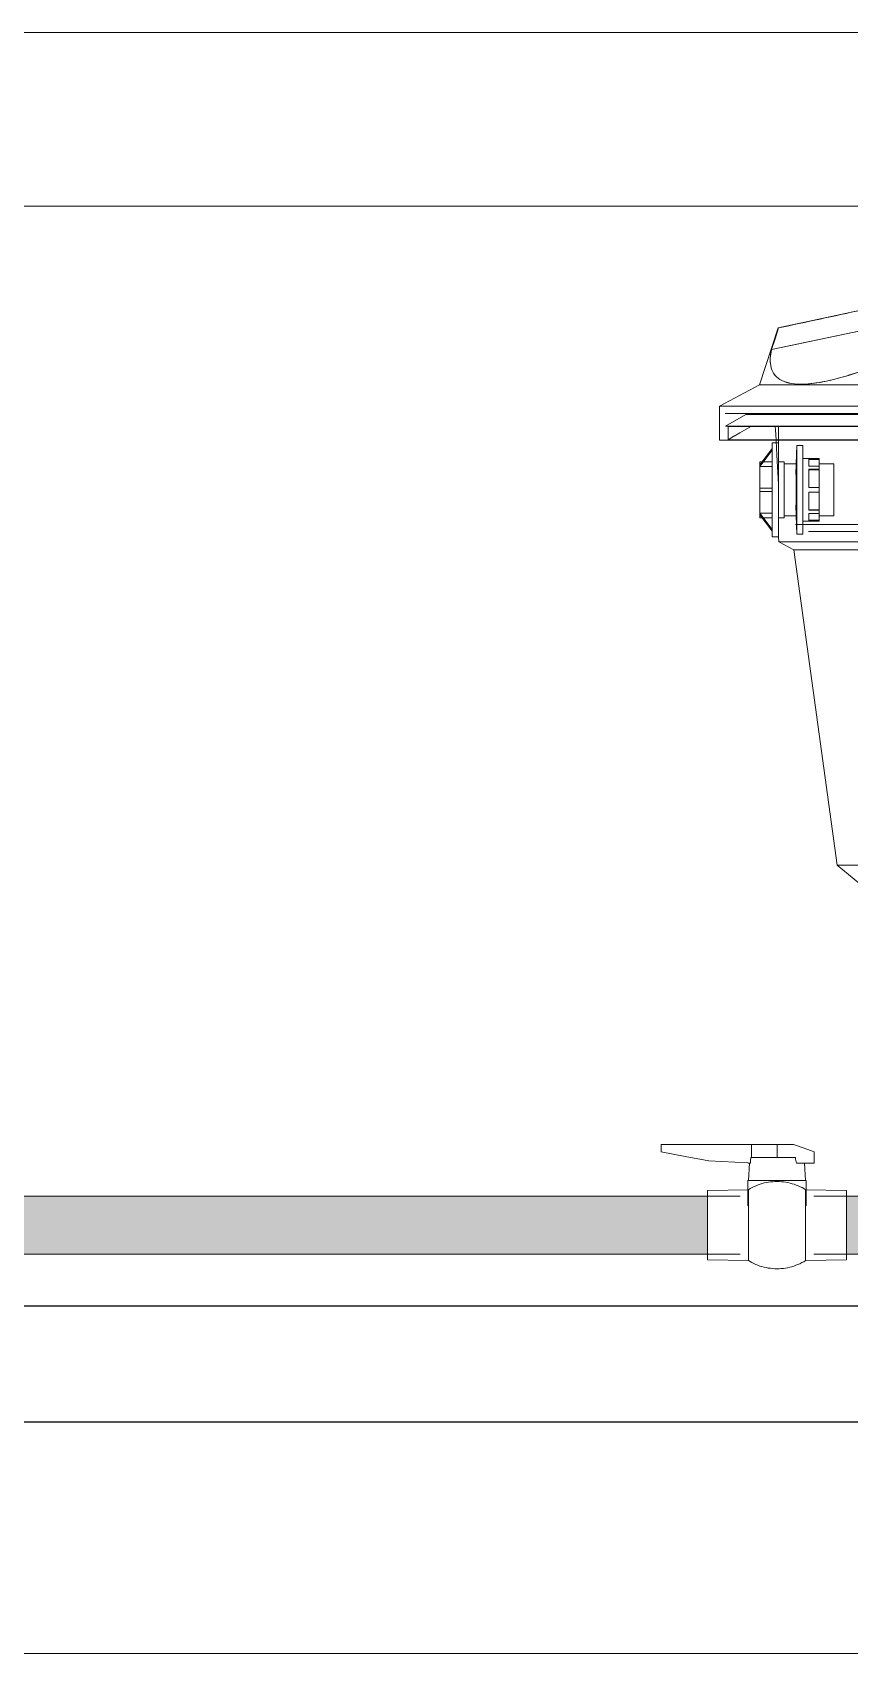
# Model space of a CAD drawing. Header units: metres. Extents: x 34 to 87, y -2.3 to 19.3.
# Drawn here: x 47.823 to 48.528, y 3.5 to 4.9 of the extents above; entities that cross this region are included whole.
import ezdxf

# ---------------------------------------------------------------- set-up
doc = ezdxf.new("R2010")
doc.units = ezdxf.units.M
doc.layers.add('A-FLOR', color=7, linetype='Continuous', lineweight=9, true_color=0x007f00)
for name, color, linetype, lineweight in [('P-PIPE', 7, 'Continuous', 5), ('P-SANR-FIXT', 7, 'Continuous', 5), ('S-BEAM', 7, 'Continuous', 5)]:
    doc.layers.add(name, color=color, linetype=linetype, lineweight=lineweight)

# ---------------------------------------------------------------- blocks, each defined once
blk = doc.blocks.new('IFC_ifc-2-AA')
at = {"layer": 'A-FLOR', "color": 9, "lineweight": 25, "true_color": 0xaad4aa}
for p, q in [((-0.15, 3.8), (-3.32, 3.8)), ((-3.32, 3.7), (-0.15, 3.7))]:
    blk.add_line(p, q, dxfattribs=at)
at = {"layer": 'S-BEAM', "color": 253, "lineweight": 18, "true_color": 0xaaaaaa}
for p, q in [((-3.17, 4.9), (-0.3, 4.9)), ((-0.3, 4.75), (-3.17, 4.75)), ((-0.3, 3.5), (-3.17, 3.5))]:
    blk.add_line(p, q, dxfattribs=at)
blk = doc.blocks.new('Caixa d_água de polietileno 1000 a 5000 Litros - Fortlev - 1000 L-3700675-AA')
at = {"layer": 'P-SANR-FIXT', "color": 8, "true_color": 0x808080}
for p, q in [((-1.4793, 4.77), (-2.0594, 4.6448)), ((-2.0651, 4.6261), (-1.7884, 4.6843)), ((-2.0594, 4.6448), (-2.0753, 4.5957)), ((-2.059, 4.6448), (-2.0594, 4.6448)), ((-2.0753, 4.5957), (-2.11, 4.5772)), ((-1.35, 4.5957), (-2.0753, 4.5957)), ((-2.11, 4.5772), (-2.11, 4.5478)), ((-1.35, 4.5772), (-2.11, 4.5772)), ((-2.0873, 4.57), (-2.1047, 4.56)), ((-1.35, 4.5478), (-2.11, 4.5478)), ((-2.059, 4.4643), (-2.0588, 4.46)), ((-2.0588, 4.46), (-2.0459, 4.4532)), ((-2.0588, 4.46), (-1.35, 4.46)), ((-2.0459, 4.4532), (-2.0085, 4.181)), ((-1.35, 4.4532), (-2.0459, 4.4532)), ((-2.0085, 4.181), (-1.9841, 4.1606)), ((-2.0085, 4.181), (-1.35, 4.181))]:
    blk.add_line(p, q, dxfattribs=at)
at = {"layer": 'P-SANR-FIXT', "color": 7, "true_color": 0xefefef}
for p, q in [((-1.7884, 4.6843), (-2.0483, 4.6296)), ((-2.059, 4.6448), (-2.0594, 4.6448)), ((-2.0484, 4.6296), (-2.0651, 4.6261)), ((-2.0506, 4.5957), (-2.0753, 4.5957)), ((-2.0201, 4.5957), (-2.0505, 4.5957)), ((-1.9899, 4.5957), (-2.0201, 4.5957)), ((-1.5849, 4.5772), (-2.11, 4.5772)), ((-2.0498, 4.57), (-2.0873, 4.57)), ((-2.0497, 4.57), (-2.0482, 4.57)), ((-2.0482, 4.57), (-2.0102, 4.57)), ((-2.0482, 4.57), (-2.0102, 4.57)), ((-2.0101, 4.57), (-1.35, 4.57)), ((-2.0101, 4.57), (-1.35, 4.57)), ((-2.1047, 4.56), (-2.1023, 4.56)), ((-2.0975, 4.5512), (-2.1026, 4.5483)), ((-2.1026, 4.5483), (-2.0975, 4.5512)), ((-2.1024, 4.5599), (-2.1023, 4.56)), ((-2.0915, 4.56), (-2.1023, 4.56)), ((-2.1023, 4.56), (-2.0915, 4.56)), ((-2.0822, 4.56), (-2.0911, 4.56)), ((-2.0911, 4.56), (-2.0822, 4.56)), ((-2.0822, 4.56), (-2.0818, 4.56)), ((-2.0822, 4.56), (-2.0818, 4.56)), ((-2.0816, 4.56), (-2.072, 4.56)), ((-2.0816, 4.56), (-2.072, 4.56)), ((-2.0717, 4.56), (-2.0619, 4.56)), ((-2.0717, 4.56), (-1.976, 4.56)), ((-1.9356, 4.56), (-2.0618, 4.56)), ((-2.0618, 4.5598), (-2.0616, 4.5569)), ((-2.0616, 4.5568), (-2.0611, 4.5483)), ((-2.0614, 4.5478), (-2.105, 4.5478)), ((-2.1009, 4.5483), (-2.1026, 4.5483)), ((-2.0968, 4.5483), (-2.0975, 4.5483)), ((-2.0945, 4.5483), (-2.0967, 4.5483)), ((-2.0866, 4.5483), (-2.0898, 4.5483)), ((-2.0855, 4.5483), (-2.0864, 4.5483)), ((-2.0738, 4.5483), (-2.0794, 4.5483)), ((-2.0614, 4.5483), (-2.0664, 4.5483)), ((-2.0611, 4.5478), (-2.0611, 4.5483)), ((-2.057, 4.5478), (-2.0593, 4.5478)), ((-2.059, 4.5483), (-2.059, 4.5478)), ((-2.059, 4.5478), (-2.059, 4.5483)), ((-2.0486, 4.5478), (-2.0569, 4.5478)), ((-2.0587, 4.46), (-2.0321, 4.46)), ((-2.0311, 4.4532), (-2.0459, 4.4532)), ((-2.0085, 4.181), (-1.9777, 4.181))]:
    blk.add_line(p, q, dxfattribs=at)
at = {"layer": 'P-SANR-FIXT', "color": 7, "true_color": 0xf9f9f9}
for p, q in [((-2.0505, 4.5957), (-2.0506, 4.5957)), ((-2.0482, 4.57), (-2.0498, 4.57)), ((-2.0101, 4.57), (-2.0482, 4.57)), ((-1.5408, 4.57), (-2.0099, 4.57)), ((-2.1026, 4.5598), (-2.1024, 4.5599)), ((-2.1026, 4.5483), (-2.1026, 4.5598)), ((-2.059, 4.56), (-2.0618, 4.56)), ((-2.0618, 4.56), (-2.059, 4.56)), ((-2.0616, 4.5569), (-2.0618, 4.5598)), ((-2.0611, 4.5483), (-2.0616, 4.5568)), ((-2.0571, 4.56), (-2.0593, 4.56)), ((-2.0591, 4.56), (-2.0492, 4.56)), ((-2.059, 4.5598), (-2.059, 4.5483)), ((-2.059, 4.5483), (-2.059, 4.5598)), ((-2.0499, 4.56), (-2.0571, 4.56)), ((-2.0492, 4.56), (-2.0499, 4.56)), ((-2.0975, 4.5483), (-2.1009, 4.5483)), ((-2.0898, 4.5483), (-2.0945, 4.5483)), ((-2.0794, 4.5483), (-2.0855, 4.5483)), ((-2.0733, 4.5483), (-2.0738, 4.5483)), ((-2.0664, 4.5483), (-2.0731, 4.5483)), ((-2.0593, 4.5478), (-2.0614, 4.5478)), ((-2.0566, 4.5478), (-2.0592, 4.5478)), ((-2.0489, 4.5478), (-2.0565, 4.5478)), ((-2.0487, 4.5483), (-2.0506, 4.5483)), ((-1.9043, 4.5478), (-2.0485, 4.5478)), ((-2.0321, 4.46), (-2.0306, 4.46)), ((-2.0297, 4.4532), (-2.0311, 4.4532)), ((-2.0306, 4.46), (-2.026, 4.46)), ((-2.0251, 4.4532), (-2.0296, 4.4532)), ((-2.0258, 4.46), (-2.0181, 4.46)), ((-1.3548, 4.4532), (-2.0248, 4.4532)), ((-2.0178, 4.46), (-1.7815, 4.46))]:
    blk.add_line(p, q, dxfattribs=at)
at = {"layer": 'P-SANR-FIXT', "color": 254, "true_color": 0xd2d2d2}
for p, q in [((-2.0331, 4.5709), (-2.105, 4.5709)), ((-2.0101, 4.57), (-2.0873, 4.57)), ((-1.9289, 4.5709), (-2.033, 4.5709)), ((-1.9289, 4.5709), (-2.033, 4.5709)), ((-1.4462, 4.57), (-2.0099, 4.57)), ((-2.1047, 4.56), (-2.1023, 4.56)), ((-2.1026, 4.5598), (-2.1026, 4.5483)), ((-2.1026, 4.5598), (-1.6477, 4.5598)), ((-2.105, 4.5478), (-2.11, 4.5478)), ((-2.0614, 4.5478), (-2.105, 4.5478)), ((-2.0977, 4.5483), (-2.1026, 4.5483)), ((-2.0871, 4.5483), (-2.0976, 4.5483)), ((-2.0732, 4.5483), (-2.087, 4.5483)), ((-1.35, 4.5478), (-2.0861, 4.5478)), ((-2.0579, 4.5483), (-2.073, 4.5483)), ((-2.0611, 4.5483), (-2.0611, 4.5478)), ((-2.061, 4.5455), (-2.0611, 4.5476)), ((-2.059, 4.5476), (-2.059, 4.5456)), ((-2.059, 4.51), (-2.059, 4.5476)), ((-2.0438, 4.5483), (-2.0577, 4.5483)), ((-2.0385, 4.5483), (-2.0438, 4.5483)), ((-1.4912, 4.5483), (-2.0382, 4.5483)), ((-1.3954, 4.475), (-2.0444, 4.475)), ((-1.3954, 4.475), (-2.038, 4.475)), ((-1.35, 4.4691), (-2.0331, 4.4691))]:
    blk.add_line(p, q, dxfattribs=at)
at = {"layer": 'P-SANR-FIXT', "color": 7, "true_color": 0xfdfdfd}
for p, q in [((-2.1024, 4.5598), (-2.1018, 4.5598)), ((-2.0978, 4.5598), (-2.0967, 4.5598)), ((-2.0908, 4.5598), (-2.0904, 4.5598)), ((-2.0904, 4.5598), (-2.0892, 4.5598)), ((-2.082, 4.5598), (-2.0801, 4.5598)), ((-2.071, 4.5598), (-2.0707, 4.5598)), ((-2.0705, 4.5598), (-2.0679, 4.5598)), ((-2.0679, 4.5598), (-2.0672, 4.5598)), ((-2.0593, 4.5598), (-2.0573, 4.5598)), ((-2.0573, 4.5598), (-2.0569, 4.5598)), ((-2.0517, 4.5598), (-2.0501, 4.5598)), ((-2.0501, 4.5598), (-2.0493, 4.5598)), ((-2.0381, 4.5483), (-2.0428, 4.5483)), ((-2.0326, 4.5483), (-2.0378, 4.5483)), ((-2.012, 4.5483), (-2.0233, 4.5483)), ((-1.9992, 4.5483), (-2.0015, 4.5483)), ((-1.9936, 4.5483), (-1.9989, 4.5483))]:
    blk.add_line(p, q, dxfattribs=at)
at = {"layer": 'P-SANR-FIXT', "color": 7, "true_color": 0xfcfcfc}
for p, q in [((-2.1018, 4.5598), (-2.0988, 4.5598)), ((-2.0988, 4.5598), (-2.0978, 4.5598)), ((-2.0967, 4.5598), (-2.0908, 4.5598)), ((-2.0892, 4.5598), (-2.082, 4.5598)), ((-2.0801, 4.5598), (-2.0784, 4.5598)), ((-2.0779, 4.5598), (-2.071, 4.5598)), ((-2.0672, 4.5598), (-2.0621, 4.5598)), ((-2.0619, 4.56), (-2.0591, 4.56)), ((-2.0593, 4.56), (-2.0618, 4.56)), ((-2.0492, 4.56), (-2.0482, 4.56)), ((-2.048, 4.56), (-2.0492, 4.56)), ((-2.0482, 4.56), (-2.0478, 4.56)), ((-2.0439, 4.56), (-2.0478, 4.56)), ((-2.0477, 4.56), (-2.0439, 4.56)), ((-2.0438, 4.56), (-2.0435, 4.56)), ((-2.0434, 4.56), (-2.0438, 4.56)), ((-2.0434, 4.56), (-2.0257, 4.56)), ((-2.0404, 4.56), (-2.0434, 4.56)), ((-2.0285, 4.56), (-2.0404, 4.56)), ((-2.0256, 4.56), (-2.0285, 4.56)), ((-2.0256, 4.56), (-1.9979, 4.56)), ((-2.0143, 4.56), (-2.0255, 4.56)), ((-1.9979, 4.56), (-2.0143, 4.56)), ((-2.0595, 4.5483), (-2.0614, 4.5483)), ((-2.0592, 4.5478), (-2.0614, 4.5478)), ((-2.0571, 4.5483), (-2.0593, 4.5483)), ((-2.0506, 4.5483), (-2.0568, 4.5483)), ((-1.9649, 4.5478), (-2.0488, 4.5478)), ((-2.0428, 4.5483), (-2.0487, 4.5483)), ((-2.0233, 4.5483), (-2.0326, 4.5483)), ((-2.0015, 4.5483), (-2.012, 4.5483))]:
    blk.add_line(p, q, dxfattribs=at)
at = {"layer": 'P-SANR-FIXT', "color": 7, "true_color": 0xfefefe}
for p, q in [((-2.0621, 4.5598), (-2.061, 4.5598)), ((-2.0608, 4.5598), (-2.0593, 4.5598)), ((-2.0569, 4.5598), (-2.0517, 4.5598)), ((-2.0493, 4.5598), (-2.0488, 4.5598)), ((-2.0485, 4.5598), (-2.048, 4.5598)), ((-2.0479, 4.5598), (-2.0441, 4.5598)), ((-2.0439, 4.5598), (-2.0406, 4.5598)), ((-2.0406, 4.5598), (-2.0357, 4.5598)), ((-2.0355, 4.5598), (-2.0337, 4.5598)), ((-2.0336, 4.5598), (-2.0288, 4.5598)), ((-2.0288, 4.5598), (-2.0217, 4.5598)), ((-2.0217, 4.5598), (-2.0144, 4.5598)), ((-2.0144, 4.5598), (-2.0131, 4.5598)), ((-2.0131, 4.5598), (-2.0018, 4.5598)), ((-2.0018, 4.5598), (-1.9981, 4.5598))]:
    blk.add_line(p, q, dxfattribs=at)
at = {"layer": 'P-SANR-FIXT', "color": 8, "true_color": 0x808080, "flags": 128}
for points in [[(-2.0651, 4.6261), (-2.062, 4.6354), (-2.059, 4.6448)], [(-2.0611, 4.5476), (-2.0604, 4.535), (-2.059, 4.51)]]:
    blk.add_lwpolyline(points, dxfattribs=at)
at = {"layer": 'P-SANR-FIXT', "color": 7, "true_color": 0xefefef, "flags": 128}
for points in [[(-2.059, 4.6448), (-2.062, 4.6354), (-2.0651, 4.6261)], [(-2.0822, 4.56), (-2.0924, 4.5541), (-2.0974, 4.5513)], [(-2.0974, 4.5513), (-2.0924, 4.5541), (-2.0822, 4.56)]]:
    blk.add_lwpolyline(points, dxfattribs=at)
at = {"layer": 'P-SANR-FIXT', "color": 254, "true_color": 0xd2d2d2, "flags": 128}
blk.add_lwpolyline([(-2.1023, 4.56), (-2.1024, 4.5599), (-2.1026, 4.5598)], dxfattribs=at)
at = {"layer": 'P-SANR-FIXT', "color": 8, "true_color": 0x808080}
for points, knots in [([(-2.059, 4.6448), (-2.0351, 4.6499), (-1.9873, 4.6602), (-1.9156, 4.6757), (-1.8439, 4.6912), (-1.7842, 4.7041), (-1.7364, 4.7144), (-1.7005, 4.7221), (-1.6707, 4.7285), (-1.6468, 4.7337), (-1.6288, 4.7375), (-1.6109, 4.7414), (-1.587, 4.7466), (-1.5571, 4.753), (-1.5213, 4.7607), (-1.4974, 4.7658), (-1.4855, 4.7684)], [0, 0, 0, 0, 0.125, 0.25, 0.375, 0.5, 0.5625, 0.625, 0.6875, 0.71875, 0.75, 0.78125, 0.8125, 0.875, 0.9375, 1, 1, 1, 1]), ([(-2.0195, 4.5985), (-2.0296, 4.5965), (-2.0468, 4.5952), (-2.0612, 4.6007), (-2.0667, 4.6115), (-2.0662, 4.6208), (-2.0651, 4.6261)], [0.3636364, 0.3636364, 0.3636364, 0.3636364, 0.5454545, 0.7272727, 0.8636364, 1, 1, 1, 1]), ([(-1.9421, 4.6261), (-1.9574, 4.619), (-1.9824, 4.6087), (-2.0034, 4.6023), (-2.0115, 4.6003)], [0, 0, 0, 0, 0.1818182, 0.3177841, 0.3177841, 0.3177841, 0.3177841]), ([(-2.059, 4.4701), (-2.059, 4.4703), (-2.059, 4.4711), (-2.059, 4.4724), (-2.059, 4.4738), (-2.059, 4.475), (-2.059, 4.4761), (-2.059, 4.4777), (-2.059, 4.4799), (-2.059, 4.4826), (-2.059, 4.4853), (-2.059, 4.4882), (-2.059, 4.4921), (-2.059, 4.4992), (-2.059, 4.5056), (-2.059, 4.51)], [0.6431955, 0.6431955, 0.6431955, 0.6431955, 0.65, 0.675, 0.6875, 0.7, 0.7125, 0.725, 0.75, 0.775, 0.8, 0.825, 0.85, 0.9, 1, 1, 1, 1]), ([(-2.059, 4.4665), (-2.059, 4.4666), (-2.059, 4.4668), (-2.059, 4.4675), (-2.059, 4.4683), (-2.059, 4.4689), (-2.059, 4.4689)], [0.5840903, 0.5840903, 0.5840903, 0.5840903, 0.5875, 0.6, 0.625, 0.62643951, 0.62643951, 0.62643951, 0.62643951])]:
    blk.add_open_spline(points, degree=3, knots=knots, dxfattribs=at)
at = {"layer": 'P-SANR-FIXT', "color": 7, "true_color": 0xefefef}
for points in [[(-1.9873, 4.6602), (-2.0112, 4.6551), (-2.0351, 4.6499), (-2.059, 4.6448)], [(-2.0302, 4.5968), (-2.0246, 4.5974), (-2.0184, 4.5986), (-2.0115, 4.6003)], [(-2.0032, 4.6025), (-2.0024, 4.6027), (-2.0017, 4.603), (-2.0009, 4.6032)], [(-2.0007, 4.6032), (-2, 4.6034), (-1.9993, 4.6037), (-1.9986, 4.6039)]]:
    blk.add_open_spline(points, degree=3, dxfattribs=at)
for points, knots in [([(-2.0651, 4.6261), (-2.0666, 4.619), (-2.0664, 4.6072), (-2.0559, 4.5972), (-2.0413, 4.5957), (-2.0315, 4.5967), (-2.0304, 4.5968)], [0, 0, 0, 0, 0.1818182, 0.3636364, 0.5454545, 0.5671345, 0.5671345, 0.5671345, 0.5671345]), ([(-1.9986, 4.6039), (-1.9912, 4.6061), (-1.9735, 4.6123), (-1.9536, 4.6208), (-1.9421, 4.6261)], [0.750754, 0.750754, 0.750754, 0.750754, 0.8636364, 1, 1, 1, 1]), ([(-2.059, 4.4805), (-2.059, 4.4803), (-2.059, 4.4792), (-2.059, 4.4777), (-2.059, 4.4761), (-2.059, 4.4753), (-2.059, 4.4749)], [0.24378132, 0.24378132, 0.24378132, 0.24378132, 0.25, 0.275, 0.2875, 0.3, 0.3, 0.3, 0.3]), ([(-2.059, 4.4749), (-2.059, 4.4746), (-2.059, 4.4738), (-2.059, 4.4724), (-2.059, 4.4706), (-2.059, 4.4688), (-2.059, 4.4677), (-2.059, 4.4673)], [0.3, 0.3, 0.3, 0.3, 0.3125, 0.325, 0.35, 0.375, 0.4, 0.4, 0.4, 0.4])]:
    blk.add_open_spline(points, degree=3, knots=knots, dxfattribs=at)
at = {"layer": 'P-SANR-FIXT', "color": 254, "true_color": 0xd2d2d2}
for points in [[(-2.0115, 4.6003), (-2.0143, 4.5996), (-2.0169, 4.599), (-2.0195, 4.5985)], [(-2.0115, 4.6003), (-2.0088, 4.6009), (-2.0061, 4.6017), (-2.0032, 4.6025)], [(-2.059, 4.4689), (-2.059, 4.4693), (-2.059, 4.4697), (-2.059, 4.4701)]]:
    blk.add_open_spline(points, degree=3, dxfattribs=at)
at = {"layer": 'P-SANR-FIXT', "color": 8, "true_color": 0x808080}
blk.add_open_spline([(-2.059, 4.4643), (-2.059, 4.4643), (-2.059, 4.4643), (-2.059, 4.4644)], degree=3, dxfattribs=at)
blk = doc.blocks.new('Adaptador Soldavel com Anel para Caixa Dagua - Fortlev - Standard-3696451-AA')
at = {"layer": 'P-PIPE'}
for p, q in [((-2.061, 4.5456), (-2.0644, 4.5456)), ((-2.0644, 4.5456), (-2.0644, 4.5408)), ((-2.0644, 4.5393), (-2.0644, 4.5408)), ((-2.0644, 4.5393), (-2.0644, 4.5065)), ((-2.0644, 4.5292), (-2.0752, 4.5292)), ((-2.0752, 4.5292), (-2.0752, 4.5267)), ((-2.0752, 4.5252), (-2.0752, 4.5267)), ((-2.0752, 4.5252), (-2.0752, 4.5065)), ((-2.0752, 4.5252), (-2.0644, 4.5252)), ((-2.0752, 4.505), (-2.0752, 4.5065)), ((-2.0752, 4.5035), (-2.0752, 4.505)), ((-2.0752, 4.5035), (-2.0752, 4.4848)), ((-2.0644, 4.505), (-2.0644, 4.5065)), ((-2.0644, 4.5035), (-2.0644, 4.505)), ((-2.0644, 4.5035), (-2.0644, 4.4707)), ((-2.0752, 4.4833), (-2.0752, 4.4848)), ((-2.0644, 4.4848), (-2.0752, 4.4848)), ((-2.0752, 4.4833), (-2.0752, 4.4808)), ((-2.0752, 4.4808), (-2.0644, 4.4808)), ((-2.0644, 4.4692), (-2.0644, 4.4707)), ((-2.0644, 4.4692), (-2.0644, 4.4644)), ((-2.059, 4.4692), (-2.059, 4.4705)), ((-2.059, 4.4644), (-2.059, 4.4666)), ((-2.0644, 4.4644), (-2.059, 4.4644))]:
    blk.add_line(p, q, dxfattribs=at)
at = {"layer": 'P-PIPE', "color": 253, "true_color": 0xa6a6a6}
for p, q in [((-2.059, 4.5456), (-2.061, 4.5456)), ((-2.059, 4.505), (-2.059, 4.5455)), ((-2.0432, 4.5432), (-2.0438, 4.5275)), ((-2.0379, 4.5432), (-2.0432, 4.5432)), ((-2.0432, 4.505), (-2.0432, 4.5432)), ((-2.0379, 4.505), (-2.0379, 4.5432)), ((-2.0542, 4.5292), (-2.059, 4.5292)), ((-2.0542, 4.505), (-2.0542, 4.5292)), ((-2.0438, 4.5275), (-2.0542, 4.5275)), ((-2.044, 4.5225), (-2.0442, 4.5182)), ((-2.0438, 4.5275), (-2.0438, 4.505)), ((-2.0302, 4.5321), (-2.0379, 4.5321)), ((-2.0329, 4.532), (-2.0329, 4.5255)), ((-2.0329, 4.532), (-2.0302, 4.532)), ((-2.0303, 4.5312), (-2.0329, 4.5312)), ((-2.0239, 4.5255), (-2.0329, 4.5255)), ((-2.0329, 4.5227), (-2.0329, 4.507)), ((-2.0329, 4.5227), (-2.0239, 4.5227)), ((-2.0329, 4.5224), (-2.0239, 4.5224)), ((-2.0239, 4.5321), (-2.0302, 4.5321)), ((-2.0302, 4.532), (-2.0239, 4.532)), ((-2.0239, 4.5312), (-2.0302, 4.5312)), ((-2.0239, 4.532), (-2.0239, 4.5321)), ((-2.0239, 4.532), (-2.0239, 4.5312)), ((-2.0239, 4.5256), (-2.0239, 4.5312)), ((-2.0112, 4.5275), (-2.0239, 4.5275)), ((-2.0239, 4.5227), (-2.0239, 4.5255)), ((-2.0239, 4.5227), (-2.0239, 4.5224)), ((-2.0239, 4.507), (-2.0239, 4.5224)), ((-2.0112, 4.505), (-2.0112, 4.5273)), ((-2.059, 4.4705), (-2.059, 4.505)), ((-2.0542, 4.4808), (-2.0542, 4.505)), ((-2.0438, 4.505), (-2.0438, 4.4825)), ((-2.0432, 4.4668), (-2.0432, 4.505)), ((-2.0379, 4.4668), (-2.0379, 4.505)), ((-2.0239, 4.507), (-2.0329, 4.507)), ((-2.0329, 4.503), (-2.0329, 4.4873)), ((-2.0329, 4.503), (-2.0239, 4.503)), ((-2.0239, 4.505), (-2.0239, 4.507)), ((-2.0239, 4.503), (-2.0239, 4.505)), ((-2.0239, 4.4977), (-2.0239, 4.503)), ((-2.0239, 4.4876), (-2.0239, 4.4977)), ((-2.0112, 4.4825), (-2.0112, 4.505)), ((-2.059, 4.4808), (-2.0542, 4.4808)), ((-2.0542, 4.4825), (-2.0438, 4.4825)), ((-2.0442, 4.4918), (-2.044, 4.4875)), ((-2.0438, 4.4825), (-2.0432, 4.4668)), ((-2.0329, 4.4876), (-2.0239, 4.4876)), ((-2.0239, 4.4873), (-2.0329, 4.4873)), ((-2.0329, 4.4845), (-2.0329, 4.478)), ((-2.0329, 4.4845), (-2.0239, 4.4845)), ((-2.0239, 4.4876), (-2.0239, 4.4873)), ((-2.0239, 4.4845), (-2.0239, 4.4873)), ((-2.0239, 4.4788), (-2.0239, 4.4844)), ((-2.0239, 4.4825), (-2.0112, 4.4825)), ((-2.059, 4.4666), (-2.059, 4.4692)), ((-2.0432, 4.4668), (-2.0379, 4.4668)), ((-2.0379, 4.4779), (-2.0239, 4.4779)), ((-2.0329, 4.4788), (-2.0239, 4.4788)), ((-2.0239, 4.478), (-2.0329, 4.478)), ((-2.0239, 4.4788), (-2.0239, 4.478)), ((-2.0239, 4.4779), (-2.0239, 4.478))]:
    blk.add_line(p, q, dxfattribs=at)
at = {"layer": 'P-PIPE', "color": 254, "true_color": 0xdfdfdf}
for p, q in [((-2.059, 4.5113), (-2.059, 4.505)), ((-2.059, 4.505), (-2.059, 4.484)), ((-2.059, 4.4699), (-2.059, 4.4763))]:
    blk.add_line(p, q, dxfattribs=at)
at = {"layer": 'P-PIPE', "flags": 128}
for points in [[(-2.0644, 4.5408), (-2.0698, 4.5338), (-2.0752, 4.5267)], [(-2.0752, 4.5252), (-2.0698, 4.5323), (-2.0644, 4.5393)], [(-2.0644, 4.5065), (-2.0698, 4.5065), (-2.0752, 4.5065)], [(-2.0752, 4.5035), (-2.0698, 4.5035), (-2.0644, 4.5035)], [(-2.0644, 4.4707), (-2.0698, 4.4777), (-2.0752, 4.4848)], [(-2.0752, 4.4833), (-2.0698, 4.4762), (-2.0644, 4.4692)]]:
    blk.add_lwpolyline(points, dxfattribs=at)
blk = doc.blocks.new('AF_Registro Esfera VS Compacto - Soldável - 50 mm-V21-AA')
at = {"layer": 'P-PIPE'}
for p, q in [((-2.0822, 3.9396), (-2.1603, 3.9396)), ((-2.1603, 3.9396), (-2.1603, 3.9334)), ((-2.0603, 3.9396), (-2.0822, 3.9396)), ((-2.0822, 3.9396), (-2.0822, 3.9283)), ((-2.0461, 3.9396), (-2.0603, 3.9396)), ((-2.0603, 3.9283), (-2.0603, 3.9396)), ((-2.0855, 3.9238), (-2.1191, 3.9254)), ((-2.0851, 3.9236), (-2.0842, 3.9236)), ((-2.0833, 3.9236), (-2.0851, 3.9236)), ((-2.0841, 3.9236), (-2.085, 3.9086)), ((-2.0833, 3.9236), (-2.0841, 3.9236)), ((-2.0603, 3.9283), (-2.083, 3.9283)), ((-2.0444, 3.9283), (-2.0603, 3.9283)), ((-2.0436, 3.9236), (-2.0283, 3.9236)), ((-2.0356, 3.9086), (-2.0365, 3.9236)), ((-2.0283, 3.9236), (-2.0283, 3.9334)), ((-2.0855, 3.9086), (-2.0855, 3.8868)), ((-2.0603, 3.9086), (-2.0855, 3.9086)), ((-2.0351, 3.9086), (-2.0603, 3.9086)), ((-2.0351, 3.8868), (-2.0351, 3.9086)), ((-2.085, 3.9006), (-2.1202, 3.8999)), ((-2.1202, 3.8999), (-2.1202, 3.8401)), ((-2.085, 3.8992), (-2.085, 3.9004)), ((-2.085, 3.8991), (-2.085, 3.8984)), ((-2.085, 3.8955), (-2.085, 3.8984)), ((-2.085, 3.8955), (-2.085, 3.8936)), ((-2.085, 3.8895), (-2.085, 3.8936)), ((-2.0004, 3.8999), (-2.0356, 3.9006)), ((-2.0356, 3.9004), (-2.0356, 3.8992)), ((-2.0356, 3.8984), (-2.0356, 3.8991)), ((-2.0356, 3.8984), (-2.0356, 3.8955)), ((-2.0356, 3.8936), (-2.0356, 3.8955)), ((-2.0356, 3.8936), (-2.0356, 3.8895)), ((-2.0004, 3.8401), (-2.0004, 3.8999)), ((-2.085, 3.8895), (-2.085, 3.8868)), ((-2.085, 3.8815), (-2.085, 3.8869)), ((-2.085, 3.8815), (-2.085, 3.8788)), ((-2.085, 3.8612), (-2.085, 3.8788)), ((-2.0356, 3.8868), (-2.0356, 3.8895)), ((-2.0356, 3.8869), (-2.0356, 3.8815)), ((-2.0356, 3.8788), (-2.0356, 3.8815)), ((-2.0356, 3.8788), (-2.0356, 3.8612)), ((-2.085, 3.8709), (-2.085, 3.87)), ((-2.0356, 3.87), (-2.0356, 3.8709)), ((-2.085, 3.8612), (-2.085, 3.8585)), ((-2.085, 3.8531), (-2.085, 3.8585)), ((-2.085, 3.8532), (-2.085, 3.8502)), ((-2.085, 3.8464), (-2.085, 3.8503)), ((-2.0356, 3.8585), (-2.0356, 3.8612)), ((-2.0356, 3.8585), (-2.0356, 3.8531)), ((-2.0356, 3.8502), (-2.0356, 3.8532)), ((-2.0356, 3.8503), (-2.0356, 3.8464)), ((-2.1202, 3.8401), (-2.085, 3.8394)), ((-2.085, 3.8464), (-2.085, 3.8445)), ((-2.085, 3.8416), (-2.085, 3.8445)), ((-2.085, 3.8416), (-2.085, 3.8409)), ((-2.085, 3.8394), (-2.085, 3.8407)), ((-2.0356, 3.8445), (-2.0356, 3.8464)), ((-2.0356, 3.8445), (-2.0356, 3.8416)), ((-2.0356, 3.8409), (-2.0356, 3.8416)), ((-2.0356, 3.8408), (-2.0356, 3.8394)), ((-2.0356, 3.8394), (-2.0004, 3.8401))]:
    blk.add_line(p, q, dxfattribs=at)
at = {"layer": 'P-PIPE', "flags": 128}
for points in [[(-2.0283, 3.9334), (-2.0369, 3.9364), (-2.0461, 3.9396)], [(-2.1603, 3.9334), (-2.1397, 3.9294), (-2.1191, 3.9254)], [(-2.0855, 3.9238), (-2.0853, 3.9237), (-2.0851, 3.9236)], [(-2.0851, 3.9236), (-2.0853, 3.9237), (-2.0855, 3.9238)], [(-2.083, 3.9283), (-2.0831, 3.9259), (-2.0833, 3.9236)], [(-2.085, 3.9006), (-2.0834, 3.9016), (-2.0818, 3.9024), (-2.0801, 3.9033), (-2.0784, 3.904), (-2.0767, 3.9047), (-2.0749, 3.9053), (-2.0731, 3.9059), (-2.0713, 3.9064), (-2.0695, 3.9068), (-2.0677, 3.9071), (-2.0658, 3.9074), (-2.064, 3.9075), (-2.0621, 3.9076), (-2.0602, 3.9077), (-2.0584, 3.9076), (-2.0565, 3.9075), (-2.0546, 3.9073), (-2.0528, 3.9071), (-2.051, 3.9067), (-2.0491, 3.9063), (-2.0473, 3.9058), (-2.0456, 3.9053), (-2.0438, 3.9046), (-2.0421, 3.904), (-2.0404, 3.9032), (-2.0387, 3.9024), (-2.0371, 3.9015), (-2.0356, 3.9006)], [(-2.0356, 3.8394), (-2.0372, 3.8384), (-2.0389, 3.8376), (-2.0405, 3.8367), (-2.0423, 3.836), (-2.044, 3.8353), (-2.0457, 3.8347), (-2.0475, 3.8341), (-2.0493, 3.8336), (-2.0512, 3.8332), (-2.053, 3.8329), (-2.0548, 3.8326), (-2.0567, 3.8325), (-2.0586, 3.8324), (-2.0604, 3.8323), (-2.0623, 3.8324), (-2.0642, 3.8325), (-2.066, 3.8327), (-2.0679, 3.8329), (-2.0697, 3.8333), (-2.0715, 3.8337), (-2.0733, 3.8342), (-2.0751, 3.8347), (-2.0769, 3.8354), (-2.0786, 3.836), (-2.0803, 3.8368), (-2.082, 3.8376), (-2.0836, 3.8385), (-2.085, 3.8394)]]:
    blk.add_lwpolyline(points, dxfattribs=at)
at = {"layer": 'P-PIPE'}
blk.add_open_spline([(-2.0444, 3.9283), (-2.0443, 3.9275), (-2.044, 3.9259), (-2.0438, 3.9244), (-2.0436, 3.9236)], degree=3, dxfattribs=at)

msp = doc.modelspace()

# ---------------------------------------------------------------- hatches: boundary and pattern name
at = {"layer": 'P-PIPE', "true_color": 0x00ffff}
for points in [[(46.1185, 3.87), (48.4055, 3.8701), (48.4055, 3.895), (46.0946, 3.895), (46.0946, 3.87)], [(48.5253, 3.87), (48.5797, 3.87), (48.5797, 3.895), (48.5253, 3.8947), (48.5253, 3.8743)], [(48.394, 3.845), (48.4055, 3.845), (48.4055, 3.87), (46.0946, 3.87), (46.0946, 3.845), (48.3127, 3.845)], [(48.5253, 3.845), (48.5797, 3.845), (48.5797, 3.87), (48.5253, 3.87), (48.5253, 3.8456)]]:
    msp.add_hatch(color=4, dxfattribs=at).paths.add_polyline_path(points)

# ---------------------------------------------------------------- linework, layer by layer
at = {"layer": 'P-PIPE'}
for p, q in [((48.4337, 3.895), (46.0946, 3.895)), ((48.5797, 3.895), (48.4971, 3.895)), ((46.0946, 3.845), (48.4337, 3.845)), ((48.4971, 3.845), (48.5797, 3.845))]:
    msp.add_line(p, q, dxfattribs=at)

# ---------------------------------------------------------------- block references
at = {"lineweight": 5}
msp.add_blockref('IFC_ifc-2-AA', (50.5257, 0), dxfattribs=at)
at = {"layer": 'P-PIPE', "color": 253, "true_color": 0xa6a6a6}
msp.add_blockref('Adaptador Soldavel com Anel para Caixa Dagua - Fortlev - Standard-3696451-AA', (50.5257, 0), dxfattribs=at)
at = {"layer": 'P-PIPE'}
msp.add_blockref('AF_Registro Esfera VS Compacto - Soldável - 50 mm-V21-AA', (50.5257, 0), dxfattribs=at)
at = {"layer": 'P-SANR-FIXT', "color": 254, "true_color": 0xd2d2d2}
msp.add_blockref('Caixa d_água de polietileno 1000 a 5000 Litros - Fortlev - 1000 L-3700675-AA', (50.5257, 0), dxfattribs=at)

doc.saveas('drawing.dxf')
